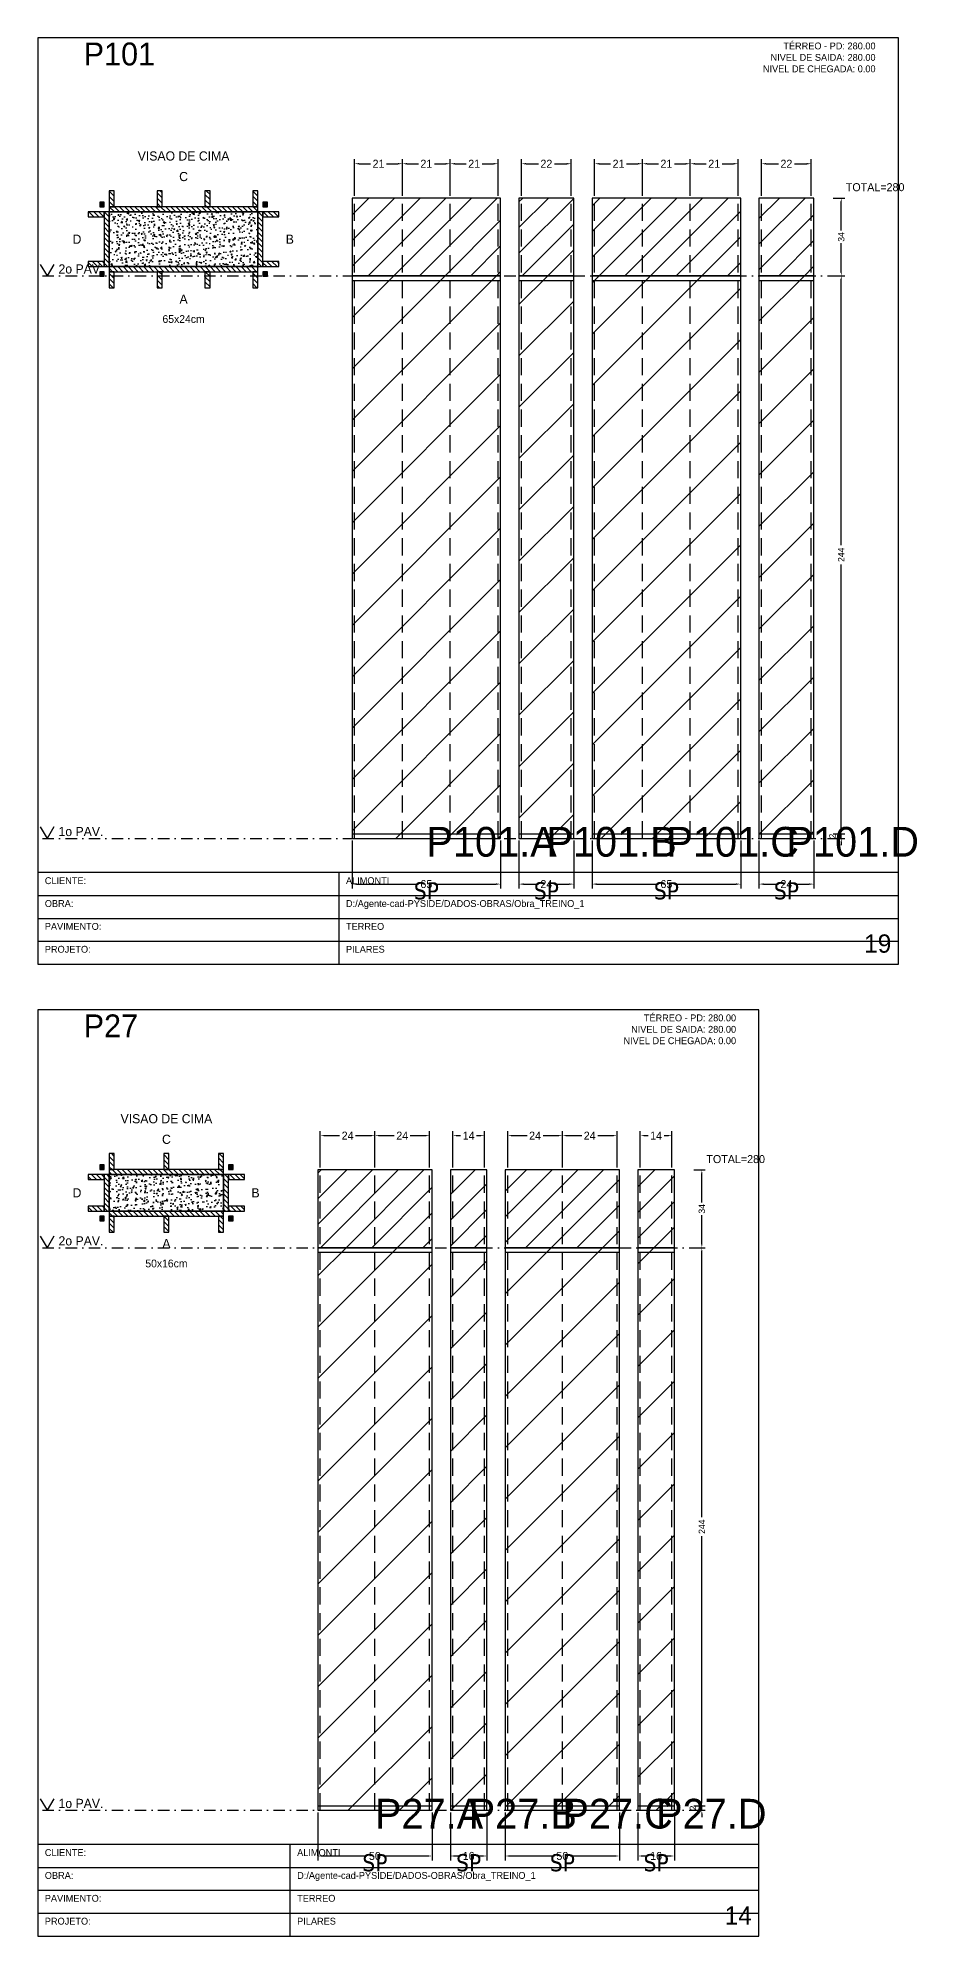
# Model space of a CAD drawing. Header units: metres. Extents: x 0 to 2095, y 0 to 2105.
# Drawn here: x 1263 to 1648, y 850 to 1680 of the extents above; entities that cross this region are included whole.
import ezdxf
from ezdxf.enums import TextEntityAlignment as Align

# ---------------------------------------------------------------- set-up
doc = ezdxf.new("R2010")
doc.units = ezdxf.units.M
doc.linetypes.add('DIVIDE2', pattern=[0.25, 0.125, -0.0625, 0, -0.0625])
doc.linetypes.add('HIDDEN', pattern=[0.375, 0.25, -0.125])
for name, color, linetype in [('BORDA_CELULA', 9, 'Continuous'), ('CARIMBO', 255, 'Continuous'), ('CHAPA', 1, 'Continuous'), ('CONCRETO', 251, 'Continuous'), ('COTA', 241, 'Continuous'), ('Hachura', 251, 'Continuous'), ('LABEL_ID', 3, 'Continuous'), ('NOMENCLATURA', 7, 'Continuous'), ('Nível', 160, 'Continuous'), ('Painéis', 200, 'Continuous'), ('SARR_2.2x7', 40, 'Continuous'), ('Texto Seção', 7, 'Continuous'), ('TEXTO_GERAL', 7, 'Continuous')]:
    doc.layers.add(name, color=color, linetype=linetype)
doc.dimstyles.new('FACE_DIM', dxfattribs={"dimtxt": 3.5, "dimasz": 2, "dimexe": 2, "dimexo": 1, "dimgap": 1, "dimtad": 1, "dimdec": 0, "dimrnd": 1, "dimcen": 2.5, "dimclrd": 4, "dimclre": 4, "dimclrt": 4, "dimazin": 3, "dimtfac": 1, "dimtmove": 0, "dimatfit": 3})

# ---------------------------------------------------------------- blocks, each defined once
blk = doc.blocks.new('_CLOSEDFILLED')
at = {"color": 0, "linetype": 'BYBLOCK'}
blk.add_solid([(-1, 0.16), (0, 0), (-1, -0.16)], dxfattribs=at)
blk = doc.blocks.new('*D180')
at = {"color": 4}
for p, q in [((1385.6, 904), (1385.6, 883)), ((1435.6, 904), (1435.6, 883)), ((1387.6, 885), (1407.1, 885)), ((1414.1, 885), (1433.6, 885))]:
    blk.add_line(p, q, dxfattribs=at)
at = {"layer": 'Defpoints'}
for p in [(1385.6, 905), (1435.6, 905), (1385.6, 885)]:
    blk.add_point(p, dxfattribs=at)
at = {"color": 4, "xscale": 2, "yscale": 2, "rotation": 180}
blk.add_blockref('_CLOSEDFILLED', (1385.6, 885), dxfattribs=at)
at = {"color": 4, "xscale": 2, "yscale": 2}
blk.add_blockref('_CLOSEDFILLED', (1435.6, 885), dxfattribs=at)
at = {"color": 4, "insert": (1410.6, 885), "char_height": 3.5, "attachment_point": 5}
blk.add_mtext('50', dxfattribs=at)
blk = doc.blocks.new('*D181')
at = {"color": 4}
for p, q in [((1386.7, 1186), (1386.7, 1202)), ((1388.7, 1200), (1395.15, 1200)), ((1402.15, 1200), (1408.6, 1200)), ((1410.6, 1186), (1410.6, 1202))]:
    blk.add_line(p, q, dxfattribs=at)
at = {"layer": 'Defpoints'}
for p in [(1386.7, 1200), (1386.7, 1185), (1410.6, 1185)]:
    blk.add_point(p, dxfattribs=at)
at = {"color": 4, "xscale": 2, "yscale": 2, "rotation": 180}
blk.add_blockref('_CLOSEDFILLED', (1386.7, 1200), dxfattribs=at)
at = {"color": 4, "xscale": 2, "yscale": 2}
blk.add_blockref('_CLOSEDFILLED', (1410.6, 1200), dxfattribs=at)
at = {"color": 4, "insert": (1398.65, 1200), "char_height": 3.5, "attachment_point": 5}
blk.add_mtext('24', dxfattribs=at)
blk = doc.blocks.new('*D182')
at = {"color": 4}
for p, q in [((1410.6, 1186), (1410.6, 1202)), ((1412.6, 1200), (1419.05, 1200)), ((1426.05, 1200), (1432.5, 1200)), ((1434.5, 1186), (1434.5, 1202))]:
    blk.add_line(p, q, dxfattribs=at)
at = {"layer": 'Defpoints'}
for p in [(1410.6, 1200), (1410.6, 1185), (1434.5, 1185)]:
    blk.add_point(p, dxfattribs=at)
at = {"color": 4, "xscale": 2, "yscale": 2, "rotation": 180}
blk.add_blockref('_CLOSEDFILLED', (1410.6, 1200), dxfattribs=at)
at = {"color": 4, "xscale": 2, "yscale": 2}
blk.add_blockref('_CLOSEDFILLED', (1434.5, 1200), dxfattribs=at)
at = {"color": 4, "insert": (1422.55, 1200), "char_height": 3.5, "attachment_point": 5}
blk.add_mtext('24', dxfattribs=at)
blk = doc.blocks.new('*D183')
at = {"color": 4}
for p, q in [((1443.6, 904), (1443.6, 883)), ((1459.6, 904), (1459.6, 883)), ((1445.6, 885), (1448.1, 885)), ((1455.1, 885), (1457.6, 885))]:
    blk.add_line(p, q, dxfattribs=at)
at = {"layer": 'Defpoints'}
for p in [(1443.6, 905), (1459.6, 905), (1443.6, 885)]:
    blk.add_point(p, dxfattribs=at)
at = {"color": 4, "xscale": 2, "yscale": 2, "rotation": 180}
blk.add_blockref('_CLOSEDFILLED', (1443.6, 885), dxfattribs=at)
at = {"color": 4, "xscale": 2, "yscale": 2}
blk.add_blockref('_CLOSEDFILLED', (1459.6, 885), dxfattribs=at)
at = {"color": 4, "insert": (1451.6, 885), "char_height": 3.5, "attachment_point": 5}
blk.add_mtext('16', dxfattribs=at)
blk = doc.blocks.new('*D184')
at = {"color": 4}
for p, q in [((1444.7, 1186), (1444.7, 1202)), ((1446.7, 1200), (1448.1, 1200)), ((1455.1, 1200), (1456.5, 1200)), ((1458.5, 1186), (1458.5, 1202))]:
    blk.add_line(p, q, dxfattribs=at)
at = {"layer": 'Defpoints'}
for p in [(1444.7, 1200), (1444.7, 1185), (1458.5, 1185)]:
    blk.add_point(p, dxfattribs=at)
at = {"color": 4, "xscale": 2, "yscale": 2, "rotation": 180}
blk.add_blockref('_CLOSEDFILLED', (1444.7, 1200), dxfattribs=at)
at = {"color": 4, "xscale": 2, "yscale": 2}
blk.add_blockref('_CLOSEDFILLED', (1458.5, 1200), dxfattribs=at)
at = {"color": 4, "insert": (1451.6, 1200), "char_height": 3.5, "attachment_point": 5}
blk.add_mtext('14', dxfattribs=at)
blk = doc.blocks.new('*D185')
at = {"color": 4}
for p, q in [((1467.6, 904), (1467.6, 883)), ((1517.6, 904), (1517.6, 883)), ((1469.6, 885), (1489.1, 885)), ((1496.1, 885), (1515.6, 885))]:
    blk.add_line(p, q, dxfattribs=at)
at = {"layer": 'Defpoints'}
for p in [(1467.6, 905), (1517.6, 905), (1467.6, 885)]:
    blk.add_point(p, dxfattribs=at)
at = {"color": 4, "xscale": 2, "yscale": 2, "rotation": 180}
blk.add_blockref('_CLOSEDFILLED', (1467.6, 885), dxfattribs=at)
at = {"color": 4, "xscale": 2, "yscale": 2}
blk.add_blockref('_CLOSEDFILLED', (1517.6, 885), dxfattribs=at)
at = {"color": 4, "insert": (1492.6, 885), "char_height": 3.5, "attachment_point": 5}
blk.add_mtext('50', dxfattribs=at)
blk = doc.blocks.new('*D186')
at = {"color": 4}
for p, q in [((1468.7, 1186), (1468.7, 1202)), ((1470.7, 1200), (1477.15, 1200)), ((1484.15, 1200), (1490.6, 1200)), ((1492.6, 1186), (1492.6, 1202))]:
    blk.add_line(p, q, dxfattribs=at)
at = {"layer": 'Defpoints'}
for p in [(1468.7, 1200), (1468.7, 1185), (1492.6, 1185)]:
    blk.add_point(p, dxfattribs=at)
at = {"color": 4, "xscale": 2, "yscale": 2, "rotation": 180}
blk.add_blockref('_CLOSEDFILLED', (1468.7, 1200), dxfattribs=at)
at = {"color": 4, "xscale": 2, "yscale": 2}
blk.add_blockref('_CLOSEDFILLED', (1492.6, 1200), dxfattribs=at)
at = {"color": 4, "insert": (1480.65, 1200), "char_height": 3.5, "attachment_point": 5}
blk.add_mtext('24', dxfattribs=at)
blk = doc.blocks.new('*D187')
at = {"color": 4}
for p, q in [((1492.6, 1186), (1492.6, 1202)), ((1494.6, 1200), (1501.05, 1200)), ((1508.05, 1200), (1514.5, 1200)), ((1516.5, 1186), (1516.5, 1202))]:
    blk.add_line(p, q, dxfattribs=at)
at = {"layer": 'Defpoints'}
for p in [(1492.6, 1200), (1492.6, 1185), (1516.5, 1185)]:
    blk.add_point(p, dxfattribs=at)
at = {"color": 4, "xscale": 2, "yscale": 2, "rotation": 180}
blk.add_blockref('_CLOSEDFILLED', (1492.6, 1200), dxfattribs=at)
at = {"color": 4, "xscale": 2, "yscale": 2}
blk.add_blockref('_CLOSEDFILLED', (1516.5, 1200), dxfattribs=at)
at = {"color": 4, "insert": (1504.55, 1200), "char_height": 3.5, "attachment_point": 5}
blk.add_mtext('24', dxfattribs=at)
blk = doc.blocks.new('*D188')
at = {"color": 4}
for p, q in [((1525.6, 904), (1525.6, 883)), ((1541.6, 904), (1541.6, 883)), ((1527.6, 885), (1530.1, 885)), ((1537.1, 885), (1539.6, 885))]:
    blk.add_line(p, q, dxfattribs=at)
at = {"layer": 'Defpoints'}
for p in [(1525.6, 905), (1541.6, 905), (1525.6, 885)]:
    blk.add_point(p, dxfattribs=at)
at = {"color": 4, "xscale": 2, "yscale": 2, "rotation": 180}
blk.add_blockref('_CLOSEDFILLED', (1525.6, 885), dxfattribs=at)
at = {"color": 4, "xscale": 2, "yscale": 2}
blk.add_blockref('_CLOSEDFILLED', (1541.6, 885), dxfattribs=at)
at = {"color": 4, "insert": (1533.6, 885), "char_height": 3.5, "attachment_point": 5}
blk.add_mtext('16', dxfattribs=at)
blk = doc.blocks.new('*D189')
at = {"color": 4}
for p, q in [((1526.7, 1186), (1526.7, 1202)), ((1528.7, 1200), (1530.1, 1200)), ((1537.1, 1200), (1538.5, 1200)), ((1540.5, 1186), (1540.5, 1202))]:
    blk.add_line(p, q, dxfattribs=at)
at = {"layer": 'Defpoints'}
for p in [(1526.7, 1200), (1526.7, 1185), (1540.5, 1185)]:
    blk.add_point(p, dxfattribs=at)
at = {"color": 4, "xscale": 2, "yscale": 2, "rotation": 180}
blk.add_blockref('_CLOSEDFILLED', (1526.7, 1200), dxfattribs=at)
at = {"color": 4, "xscale": 2, "yscale": 2}
blk.add_blockref('_CLOSEDFILLED', (1540.5, 1200), dxfattribs=at)
at = {"color": 4, "insert": (1533.6, 1200), "char_height": 3.5, "attachment_point": 5}
blk.add_mtext('14', dxfattribs=at)
blk = doc.blocks.new('*D191')
at = {"color": 4}
for p, q in [((1550.1, 1151), (1555.1, 1151)), ((1553.6, 1033.2), (1553.6, 1149.5)), ((1553.6, 908.5), (1553.6, 1024.8)), ((1550.1, 907), (1555.1, 907))]:
    blk.add_line(p, q, dxfattribs=at)
at = {"layer": 'Defpoints'}
for p in [(1549.6, 1151), (1549.6, 907), (1553.6, 907)]:
    blk.add_point(p, dxfattribs=at)
at = {"color": 4, "xscale": 1.5, "yscale": 1.5}
for p, rotation in [((1553.6, 1151), 90), ((1553.6, 907), 270)]:
    blk.add_blockref('_CLOSEDFILLED', p, dxfattribs=dict(at, rotation=rotation))
at = {"color": 4, "insert": (1553.6, 1029), "char_height": 2.8, "attachment_point": 5, "rotation": 90}
blk.add_mtext('244', dxfattribs=at)
blk = doc.blocks.new('*D192')
at = {"color": 4}
for p, q in [((1550.1, 1185), (1555.1, 1185)), ((1553.6, 1170.8), (1553.6, 1183.5)), ((1553.6, 1152.5), (1553.6, 1165.2)), ((1550.1, 1151), (1555.1, 1151))]:
    blk.add_line(p, q, dxfattribs=at)
at = {"layer": 'Defpoints'}
for p in [(1549.6, 1185), (1549.6, 1151), (1553.6, 1151)]:
    blk.add_point(p, dxfattribs=at)
at = {"color": 4, "xscale": 1.5, "yscale": 1.5}
for p, rotation in [((1553.6, 1185), 90), ((1553.6, 1151), 270)]:
    blk.add_blockref('_CLOSEDFILLED', p, dxfattribs=dict(at, rotation=rotation))
at = {"color": 4, "insert": (1553.6, 1168), "char_height": 2.8, "attachment_point": 5, "rotation": 90}
blk.add_mtext('34', dxfattribs=at)
blk = doc.blocks.new('*D257')
at = {"color": 4}
for p, q in [((1400.6, 1329), (1400.6, 1308)), ((1465.6, 1329), (1465.6, 1308)), ((1402.6, 1310), (1429.6, 1310)), ((1436.6, 1310), (1463.6, 1310))]:
    blk.add_line(p, q, dxfattribs=at)
at = {"layer": 'Defpoints'}
for p in [(1400.6, 1330), (1465.6, 1330), (1400.6, 1310)]:
    blk.add_point(p, dxfattribs=at)
at = {"color": 4, "xscale": 2, "yscale": 2, "rotation": 180}
blk.add_blockref('_CLOSEDFILLED', (1400.6, 1310), dxfattribs=at)
at = {"color": 4, "xscale": 2, "yscale": 2}
blk.add_blockref('_CLOSEDFILLED', (1465.6, 1310), dxfattribs=at)
at = {"color": 4, "insert": (1433.1, 1310), "char_height": 3.5, "attachment_point": 5}
blk.add_mtext('65', dxfattribs=at)
blk = doc.blocks.new('*D258')
at = {"color": 4}
for p, q in [((1401.7, 1611), (1401.7, 1627)), ((1422.63, 1611), (1422.63, 1627)), ((1403.7, 1625), (1408.67, 1625)), ((1415.67, 1625), (1420.63, 1625))]:
    blk.add_line(p, q, dxfattribs=at)
at = {"layer": 'Defpoints'}
for p in [(1401.7, 1625), (1401.7, 1610), (1422.63, 1610)]:
    blk.add_point(p, dxfattribs=at)
at = {"color": 4, "xscale": 2, "yscale": 2, "rotation": 180}
blk.add_blockref('_CLOSEDFILLED', (1401.7, 1625), dxfattribs=at)
at = {"color": 4, "xscale": 2, "yscale": 2}
blk.add_blockref('_CLOSEDFILLED', (1422.63, 1625), dxfattribs=at)
at = {"color": 4, "insert": (1412.17, 1625), "char_height": 3.5, "attachment_point": 5}
blk.add_mtext('21', dxfattribs=at)
blk = doc.blocks.new('*D259')
at = {"color": 4}
for p, q in [((1422.63, 1611), (1422.63, 1627)), ((1443.57, 1611), (1443.57, 1627)), ((1424.63, 1625), (1429.6, 1625)), ((1436.6, 1625), (1441.57, 1625))]:
    blk.add_line(p, q, dxfattribs=at)
at = {"layer": 'Defpoints'}
for p in [(1422.63, 1625), (1422.63, 1610), (1443.57, 1610)]:
    blk.add_point(p, dxfattribs=at)
at = {"color": 4, "xscale": 2, "yscale": 2, "rotation": 180}
blk.add_blockref('_CLOSEDFILLED', (1422.63, 1625), dxfattribs=at)
at = {"color": 4, "xscale": 2, "yscale": 2}
blk.add_blockref('_CLOSEDFILLED', (1443.57, 1625), dxfattribs=at)
at = {"color": 4, "insert": (1433.1, 1625), "char_height": 3.5, "attachment_point": 5}
blk.add_mtext('21', dxfattribs=at)
blk = doc.blocks.new('*D260')
at = {"color": 4}
for p, q in [((1443.57, 1611), (1443.57, 1627)), ((1464.5, 1611), (1464.5, 1627)), ((1445.57, 1625), (1450.53, 1625)), ((1457.53, 1625), (1462.5, 1625))]:
    blk.add_line(p, q, dxfattribs=at)
at = {"layer": 'Defpoints'}
for p in [(1443.57, 1625), (1443.57, 1610), (1464.5, 1610)]:
    blk.add_point(p, dxfattribs=at)
at = {"color": 4, "xscale": 2, "yscale": 2, "rotation": 180}
blk.add_blockref('_CLOSEDFILLED', (1443.57, 1625), dxfattribs=at)
at = {"color": 4, "xscale": 2, "yscale": 2}
blk.add_blockref('_CLOSEDFILLED', (1464.5, 1625), dxfattribs=at)
at = {"color": 4, "insert": (1454.03, 1625), "char_height": 3.5, "attachment_point": 5}
blk.add_mtext('21', dxfattribs=at)
blk = doc.blocks.new('*D261')
at = {"color": 4}
for p, q in [((1473.6, 1329), (1473.6, 1308)), ((1497.6, 1329), (1497.6, 1308)), ((1475.6, 1310), (1482.1, 1310)), ((1489.1, 1310), (1495.6, 1310))]:
    blk.add_line(p, q, dxfattribs=at)
at = {"layer": 'Defpoints'}
for p in [(1473.6, 1330), (1497.6, 1330), (1473.6, 1310)]:
    blk.add_point(p, dxfattribs=at)
at = {"color": 4, "xscale": 2, "yscale": 2, "rotation": 180}
blk.add_blockref('_CLOSEDFILLED', (1473.6, 1310), dxfattribs=at)
at = {"color": 4, "xscale": 2, "yscale": 2}
blk.add_blockref('_CLOSEDFILLED', (1497.6, 1310), dxfattribs=at)
at = {"color": 4, "insert": (1485.6, 1310), "char_height": 3.5, "attachment_point": 5}
blk.add_mtext('24', dxfattribs=at)
blk = doc.blocks.new('*D262')
at = {"color": 4}
for p, q in [((1474.7, 1611), (1474.7, 1627)), ((1496.5, 1611), (1496.5, 1627)), ((1476.7, 1625), (1482.1, 1625)), ((1489.1, 1625), (1494.5, 1625))]:
    blk.add_line(p, q, dxfattribs=at)
at = {"layer": 'Defpoints'}
for p in [(1474.7, 1625), (1474.7, 1610), (1496.5, 1610)]:
    blk.add_point(p, dxfattribs=at)
at = {"color": 4, "xscale": 2, "yscale": 2, "rotation": 180}
blk.add_blockref('_CLOSEDFILLED', (1474.7, 1625), dxfattribs=at)
at = {"color": 4, "xscale": 2, "yscale": 2}
blk.add_blockref('_CLOSEDFILLED', (1496.5, 1625), dxfattribs=at)
at = {"color": 4, "insert": (1485.6, 1625), "char_height": 3.5, "attachment_point": 5}
blk.add_mtext('22', dxfattribs=at)
blk = doc.blocks.new('*D263')
at = {"color": 4}
for p, q in [((1505.6, 1329), (1505.6, 1308)), ((1570.6, 1329), (1570.6, 1308)), ((1507.6, 1310), (1534.6, 1310)), ((1541.6, 1310), (1568.6, 1310))]:
    blk.add_line(p, q, dxfattribs=at)
at = {"layer": 'Defpoints'}
for p in [(1505.6, 1330), (1570.6, 1330), (1505.6, 1310)]:
    blk.add_point(p, dxfattribs=at)
at = {"color": 4, "xscale": 2, "yscale": 2, "rotation": 180}
blk.add_blockref('_CLOSEDFILLED', (1505.6, 1310), dxfattribs=at)
at = {"color": 4, "xscale": 2, "yscale": 2}
blk.add_blockref('_CLOSEDFILLED', (1570.6, 1310), dxfattribs=at)
at = {"color": 4, "insert": (1538.1, 1310), "char_height": 3.5, "attachment_point": 5}
blk.add_mtext('65', dxfattribs=at)
blk = doc.blocks.new('*D264')
at = {"color": 4}
for p, q in [((1506.7, 1611), (1506.7, 1627)), ((1527.63, 1611), (1527.63, 1627)), ((1508.7, 1625), (1513.67, 1625)), ((1520.67, 1625), (1525.63, 1625))]:
    blk.add_line(p, q, dxfattribs=at)
at = {"layer": 'Defpoints'}
for p in [(1506.7, 1625), (1506.7, 1610), (1527.63, 1610)]:
    blk.add_point(p, dxfattribs=at)
at = {"color": 4, "xscale": 2, "yscale": 2, "rotation": 180}
blk.add_blockref('_CLOSEDFILLED', (1506.7, 1625), dxfattribs=at)
at = {"color": 4, "xscale": 2, "yscale": 2}
blk.add_blockref('_CLOSEDFILLED', (1527.63, 1625), dxfattribs=at)
at = {"color": 4, "insert": (1517.17, 1625), "char_height": 3.5, "attachment_point": 5}
blk.add_mtext('21', dxfattribs=at)
blk = doc.blocks.new('*D265')
at = {"color": 4}
for p, q in [((1527.63, 1611), (1527.63, 1627)), ((1548.57, 1611), (1548.57, 1627)), ((1529.63, 1625), (1534.6, 1625)), ((1541.6, 1625), (1546.57, 1625))]:
    blk.add_line(p, q, dxfattribs=at)
at = {"layer": 'Defpoints'}
for p in [(1527.63, 1625), (1527.63, 1610), (1548.57, 1610)]:
    blk.add_point(p, dxfattribs=at)
at = {"color": 4, "xscale": 2, "yscale": 2, "rotation": 180}
blk.add_blockref('_CLOSEDFILLED', (1527.63, 1625), dxfattribs=at)
at = {"color": 4, "xscale": 2, "yscale": 2}
blk.add_blockref('_CLOSEDFILLED', (1548.57, 1625), dxfattribs=at)
at = {"color": 4, "insert": (1538.1, 1625), "char_height": 3.5, "attachment_point": 5}
blk.add_mtext('21', dxfattribs=at)
blk = doc.blocks.new('*D266')
at = {"color": 4}
for p, q in [((1548.57, 1611), (1548.57, 1627)), ((1569.5, 1611), (1569.5, 1627)), ((1550.57, 1625), (1555.53, 1625)), ((1562.53, 1625), (1567.5, 1625))]:
    blk.add_line(p, q, dxfattribs=at)
at = {"layer": 'Defpoints'}
for p in [(1548.57, 1625), (1548.57, 1610), (1569.5, 1610)]:
    blk.add_point(p, dxfattribs=at)
at = {"color": 4, "xscale": 2, "yscale": 2, "rotation": 180}
blk.add_blockref('_CLOSEDFILLED', (1548.57, 1625), dxfattribs=at)
at = {"color": 4, "xscale": 2, "yscale": 2}
blk.add_blockref('_CLOSEDFILLED', (1569.5, 1625), dxfattribs=at)
at = {"color": 4, "insert": (1559.03, 1625), "char_height": 3.5, "attachment_point": 5}
blk.add_mtext('21', dxfattribs=at)
blk = doc.blocks.new('*D267')
at = {"color": 4}
for p, q in [((1578.6, 1329), (1578.6, 1308)), ((1602.6, 1329), (1602.6, 1308)), ((1580.6, 1310), (1587.1, 1310)), ((1594.1, 1310), (1600.6, 1310))]:
    blk.add_line(p, q, dxfattribs=at)
at = {"layer": 'Defpoints'}
for p in [(1578.6, 1330), (1602.6, 1330), (1578.6, 1310)]:
    blk.add_point(p, dxfattribs=at)
at = {"color": 4, "xscale": 2, "yscale": 2, "rotation": 180}
blk.add_blockref('_CLOSEDFILLED', (1578.6, 1310), dxfattribs=at)
at = {"color": 4, "xscale": 2, "yscale": 2}
blk.add_blockref('_CLOSEDFILLED', (1602.6, 1310), dxfattribs=at)
at = {"color": 4, "insert": (1590.6, 1310), "char_height": 3.5, "attachment_point": 5}
blk.add_mtext('24', dxfattribs=at)
blk = doc.blocks.new('*D268')
at = {"color": 4}
for p, q in [((1579.7, 1611), (1579.7, 1627)), ((1601.5, 1611), (1601.5, 1627)), ((1581.7, 1625), (1587.1, 1625)), ((1594.1, 1625), (1599.5, 1625))]:
    blk.add_line(p, q, dxfattribs=at)
at = {"layer": 'Defpoints'}
for p in [(1579.7, 1625), (1579.7, 1610), (1601.5, 1610)]:
    blk.add_point(p, dxfattribs=at)
at = {"color": 4, "xscale": 2, "yscale": 2, "rotation": 180}
blk.add_blockref('_CLOSEDFILLED', (1579.7, 1625), dxfattribs=at)
at = {"color": 4, "xscale": 2, "yscale": 2}
blk.add_blockref('_CLOSEDFILLED', (1601.5, 1625), dxfattribs=at)
at = {"color": 4, "insert": (1590.6, 1625), "char_height": 3.5, "attachment_point": 5}
blk.add_mtext('22', dxfattribs=at)
blk = doc.blocks.new('*D270')
at = {"color": 4}
for p, q in [((1611.1, 1576), (1616.1, 1576)), ((1614.6, 1458.2), (1614.6, 1574.5)), ((1614.6, 1333.5), (1614.6, 1449.8)), ((1611.1, 1332), (1616.1, 1332))]:
    blk.add_line(p, q, dxfattribs=at)
at = {"layer": 'Defpoints'}
for p in [(1610.6, 1576), (1610.6, 1332), (1614.6, 1332)]:
    blk.add_point(p, dxfattribs=at)
at = {"color": 4, "xscale": 1.5, "yscale": 1.5}
for p, rotation in [((1614.6, 1576), 90), ((1614.6, 1332), 270)]:
    blk.add_blockref('_CLOSEDFILLED', p, dxfattribs=dict(at, rotation=rotation))
at = {"color": 4, "insert": (1614.6, 1454), "char_height": 2.8, "attachment_point": 5, "rotation": 90}
blk.add_mtext('244', dxfattribs=at)
blk = doc.blocks.new('*D271')
at = {"color": 4}
for p, q in [((1611.1, 1610), (1616.1, 1610)), ((1614.6, 1595.8), (1614.6, 1608.5)), ((1614.6, 1577.5), (1614.6, 1590.2)), ((1611.1, 1576), (1616.1, 1576))]:
    blk.add_line(p, q, dxfattribs=at)
at = {"layer": 'Defpoints'}
for p in [(1610.6, 1610), (1610.6, 1576), (1614.6, 1576)]:
    blk.add_point(p, dxfattribs=at)
at = {"color": 4, "xscale": 1.5, "yscale": 1.5}
for p, rotation in [((1614.6, 1610), 90), ((1614.6, 1576), 270)]:
    blk.add_blockref('_CLOSEDFILLED', p, dxfattribs=dict(at, rotation=rotation))
at = {"color": 4, "insert": (1614.6, 1593), "char_height": 2.8, "attachment_point": 5, "rotation": 90}
blk.add_mtext('34', dxfattribs=at)

msp = doc.modelspace()

# ---------------------------------------------------------------- hatches: boundary and pattern name
at = {"layer": 'CHAPA'}
for points in [[(1290.2, 1606.2), (1292.2, 1606.2), (1292.2, 1608.2), (1290.2, 1608.2)], [(1361.6, 1606.2), (1363.6, 1606.2), (1363.6, 1608.2), (1361.6, 1608.2)], [(1290.2, 1575.8), (1292.2, 1575.8), (1292.2, 1577.8), (1290.2, 1577.8)], [(1361.6, 1575.8), (1363.6, 1575.8), (1363.6, 1577.8), (1361.6, 1577.8)], [(1290.2, 1185.2), (1292.2, 1185.2), (1292.2, 1187.2), (1290.2, 1187.2)], [(1346.6, 1185.2), (1348.6, 1185.2), (1348.6, 1187.2), (1346.6, 1187.2)], [(1290.2, 1162.8), (1292.2, 1162.8), (1292.2, 1164.8), (1290.2, 1164.8)], [(1346.6, 1162.8), (1348.6, 1162.8), (1348.6, 1164.8), (1346.6, 1164.8)]]:
    msp.add_hatch(color=1, dxfattribs=at).paths.add_polyline_path(points)
at = {"layer": 'COTA'}
h = msp.add_hatch(dxfattribs=at)
h.set_pattern_fill('AR-CONC', color=256, scale=0.03)
h.paths.add_polyline_path([(1294.4, 1580), (1359.4, 1580), (1359.4, 1604), (1294.4, 1604)])
h = msp.add_hatch(dxfattribs=at)
h.set_pattern_fill('AR-CONC', color=256, scale=0.03)
h.paths.add_polyline_path([(1294.4, 1167), (1344.4, 1167), (1344.4, 1183), (1294.4, 1183)])
at = {"layer": 'Hachura'}
h = msp.add_hatch(dxfattribs=at)
h.set_pattern_fill('ANSI31', color=256, scale=0.5, angle=270)
h.paths.add_polyline_path([(1292.2, 1580), (1294.4, 1580), (1294.4, 1604), (1292.2, 1604)])
h = msp.add_hatch(dxfattribs=at)
h.set_pattern_fill('ANSI31', color=256, scale=0.5, angle=270)
h.paths.add_polyline_path([(1294.4, 1604), (1359.4, 1604), (1359.4, 1606.2), (1294.4, 1606.2)])
h = msp.add_hatch(dxfattribs=at)
h.set_pattern_fill('ANSI31', color=256, scale=0.5, angle=270)
h.paths.add_polyline_path([(1359.4, 1580), (1361.6, 1580), (1361.6, 1604), (1359.4, 1604)])
h = msp.add_hatch(dxfattribs=at)
h.set_pattern_fill('ANSI31', color=256, scale=2.5)
h.paths.add_polyline_path([(1400.6, 1576), (1465.6, 1576), (1465.6, 1610), (1400.6, 1610)])
h = msp.add_hatch(dxfattribs=at)
h.set_pattern_fill('ANSI31', color=256, scale=2.5)
h.paths.add_polyline_path([(1473.6, 1576), (1497.6, 1576), (1497.6, 1610), (1473.6, 1610)])
h = msp.add_hatch(dxfattribs=at)
h.set_pattern_fill('ANSI31', color=256, scale=2.5)
h.paths.add_polyline_path([(1505.6, 1576), (1570.6, 1576), (1570.6, 1610), (1505.6, 1610)])
h = msp.add_hatch(dxfattribs=at)
h.set_pattern_fill('ANSI31', color=256, scale=2.5)
h.paths.add_polyline_path([(1578.6, 1576), (1602.6, 1576), (1602.6, 1610), (1578.6, 1610)])
h = msp.add_hatch(dxfattribs=at)
h.set_pattern_fill('ANSI31', color=256, scale=0.5, angle=270)
h.paths.add_polyline_path([(1294.4, 1577.8), (1359.4, 1577.8), (1359.4, 1580), (1294.4, 1580)])
h = msp.add_hatch(dxfattribs=at)
h.set_pattern_fill('ANSI31', color=256, scale=5)
h.paths.add_polyline_path([(1400.6, 1330), (1465.6, 1330), (1465.6, 1576), (1400.6, 1576)])
h = msp.add_hatch(dxfattribs=at)
h.set_pattern_fill('ANSI31', color=256, scale=5)
h.paths.add_polyline_path([(1473.6, 1330), (1497.6, 1330), (1497.6, 1576), (1473.6, 1576)])
h = msp.add_hatch(dxfattribs=at)
h.set_pattern_fill('ANSI31', color=256, scale=5)
h.paths.add_polyline_path([(1505.6, 1330), (1570.6, 1330), (1570.6, 1576), (1505.6, 1576)])
h = msp.add_hatch(dxfattribs=at)
h.set_pattern_fill('ANSI31', color=256, scale=5)
h.paths.add_polyline_path([(1578.6, 1330), (1602.6, 1330), (1602.6, 1576), (1578.6, 1576)])
h = msp.add_hatch(dxfattribs=at)
h.set_pattern_fill('ANSI31', color=256, scale=0.5, angle=270)
h.paths.add_polyline_path([(1292.2, 1167), (1294.4, 1167), (1294.4, 1183), (1292.2, 1183)])
h = msp.add_hatch(dxfattribs=at)
h.set_pattern_fill('ANSI31', color=256, scale=0.5, angle=270)
h.paths.add_polyline_path([(1294.4, 1183), (1344.4, 1183), (1344.4, 1185.2), (1294.4, 1185.2)])
h = msp.add_hatch(dxfattribs=at)
h.set_pattern_fill('ANSI31', color=256, scale=0.5, angle=270)
h.paths.add_polyline_path([(1344.4, 1167), (1346.6, 1167), (1346.6, 1183), (1344.4, 1183)])
h = msp.add_hatch(dxfattribs=at)
h.set_pattern_fill('ANSI31', color=256, scale=2.5)
h.paths.add_polyline_path([(1385.6, 1151), (1435.6, 1151), (1435.6, 1185), (1385.6, 1185)])
h = msp.add_hatch(dxfattribs=at)
h.set_pattern_fill('ANSI31', color=256, scale=2.5)
h.paths.add_polyline_path([(1443.6, 1151), (1459.6, 1151), (1459.6, 1185), (1443.6, 1185)])
h = msp.add_hatch(dxfattribs=at)
h.set_pattern_fill('ANSI31', color=256, scale=2.5)
h.paths.add_polyline_path([(1467.6, 1151), (1517.6, 1151), (1517.6, 1185), (1467.6, 1185)])
h = msp.add_hatch(dxfattribs=at)
h.set_pattern_fill('ANSI31', color=256, scale=2.5)
h.paths.add_polyline_path([(1525.6, 1151), (1541.6, 1151), (1541.6, 1185), (1525.6, 1185)])
h = msp.add_hatch(dxfattribs=at)
h.set_pattern_fill('ANSI31', color=256, scale=0.5, angle=270)
h.paths.add_polyline_path([(1294.4, 1164.8), (1344.4, 1164.8), (1344.4, 1167), (1294.4, 1167)])
h = msp.add_hatch(dxfattribs=at)
h.set_pattern_fill('ANSI31', color=256, scale=5)
h.paths.add_polyline_path([(1385.6, 905), (1435.6, 905), (1435.6, 1151), (1385.6, 1151)])
h = msp.add_hatch(dxfattribs=at)
h.set_pattern_fill('ANSI31', color=256, scale=5)
h.paths.add_polyline_path([(1443.6, 905), (1459.6, 905), (1459.6, 1151), (1443.6, 1151)])
h = msp.add_hatch(dxfattribs=at)
h.set_pattern_fill('ANSI31', color=256, scale=5)
h.paths.add_polyline_path([(1467.6, 905), (1517.6, 905), (1517.6, 1151), (1467.6, 1151)])
h = msp.add_hatch(dxfattribs=at)
h.set_pattern_fill('ANSI31', color=256, scale=5)
h.paths.add_polyline_path([(1525.6, 905), (1541.6, 905), (1541.6, 1151), (1525.6, 1151)])
at = {"layer": 'SARR_2.2x7'}
h = msp.add_hatch(dxfattribs=at)
h.set_pattern_fill('ANSI31', color=256, scale=0.5, angle=270)
h.paths.add_polyline_path([(1294.4, 1606.2), (1296.6, 1606.2), (1296.6, 1613.2), (1294.4, 1613.2)])
h = msp.add_hatch(dxfattribs=at)
h.set_pattern_fill('ANSI31', color=256, scale=0.5, angle=270)
h.paths.add_polyline_path([(1315.33, 1606.2), (1317.53, 1606.2), (1317.53, 1613.2), (1315.33, 1613.2)])
h = msp.add_hatch(dxfattribs=at)
h.set_pattern_fill('ANSI31', color=256, scale=0.5, angle=270)
h.paths.add_polyline_path([(1336.27, 1606.2), (1338.47, 1606.2), (1338.47, 1613.2), (1336.27, 1613.2)])
h = msp.add_hatch(dxfattribs=at)
h.set_pattern_fill('ANSI31', color=256, scale=0.5, angle=270)
h.paths.add_polyline_path([(1357.2, 1606.2), (1359.4, 1606.2), (1359.4, 1613.2), (1357.2, 1613.2)])
h = msp.add_hatch(dxfattribs=at)
h.set_pattern_fill('ANSI31', color=256, scale=0.5, angle=270)
h.paths.add_polyline_path([(1285.2, 1601.8), (1292.2, 1601.8), (1292.2, 1604), (1285.2, 1604)])
h = msp.add_hatch(dxfattribs=at)
h.set_pattern_fill('ANSI31', color=256, scale=0.5, angle=270)
h.paths.add_polyline_path([(1361.6, 1601.8), (1368.6, 1601.8), (1368.6, 1604), (1361.6, 1604)])
h = msp.add_hatch(dxfattribs=at)
h.set_pattern_fill('ANSI31', color=256, scale=0.5, angle=270)
h.paths.add_polyline_path([(1285.2, 1580), (1292.2, 1580), (1292.2, 1582.2), (1285.2, 1582.2)])
h = msp.add_hatch(dxfattribs=at)
h.set_pattern_fill('ANSI31', color=256, scale=0.5, angle=270)
h.paths.add_polyline_path([(1294.4, 1570.8), (1296.6, 1570.8), (1296.6, 1577.8), (1294.4, 1577.8)])
h = msp.add_hatch(dxfattribs=at)
h.set_pattern_fill('ANSI31', color=256, scale=0.5, angle=270)
h.paths.add_polyline_path([(1315.33, 1570.8), (1317.53, 1570.8), (1317.53, 1577.8), (1315.33, 1577.8)])
h = msp.add_hatch(dxfattribs=at)
h.set_pattern_fill('ANSI31', color=256, scale=0.5, angle=270)
h.paths.add_polyline_path([(1336.27, 1570.8), (1338.47, 1570.8), (1338.47, 1577.8), (1336.27, 1577.8)])
h = msp.add_hatch(dxfattribs=at)
h.set_pattern_fill('ANSI31', color=256, scale=0.5, angle=270)
h.paths.add_polyline_path([(1357.2, 1570.8), (1359.4, 1570.8), (1359.4, 1577.8), (1357.2, 1577.8)])
h = msp.add_hatch(dxfattribs=at)
h.set_pattern_fill('ANSI31', color=256, scale=0.5, angle=270)
h.paths.add_polyline_path([(1361.6, 1580), (1368.6, 1580), (1368.6, 1582.2), (1361.6, 1582.2)])
h = msp.add_hatch(dxfattribs=at)
h.set_pattern_fill('ANSI31', color=256, scale=0.5, angle=270)
h.paths.add_polyline_path([(1294.4, 1185.2), (1296.6, 1185.2), (1296.6, 1192.2), (1294.4, 1192.2)])
h = msp.add_hatch(dxfattribs=at)
h.set_pattern_fill('ANSI31', color=256, scale=0.5, angle=270)
h.paths.add_polyline_path([(1318.3, 1185.2), (1320.5, 1185.2), (1320.5, 1192.2), (1318.3, 1192.2)])
h = msp.add_hatch(dxfattribs=at)
h.set_pattern_fill('ANSI31', color=256, scale=0.5, angle=270)
h.paths.add_polyline_path([(1342.2, 1185.2), (1344.4, 1185.2), (1344.4, 1192.2), (1342.2, 1192.2)])
h = msp.add_hatch(dxfattribs=at)
h.set_pattern_fill('ANSI31', color=256, scale=0.5, angle=270)
h.paths.add_polyline_path([(1285.2, 1180.8), (1292.2, 1180.8), (1292.2, 1183), (1285.2, 1183)])
h = msp.add_hatch(dxfattribs=at)
h.set_pattern_fill('ANSI31', color=256, scale=0.5, angle=270)
h.paths.add_polyline_path([(1346.6, 1180.8), (1353.6, 1180.8), (1353.6, 1183), (1346.6, 1183)])
h = msp.add_hatch(dxfattribs=at)
h.set_pattern_fill('ANSI31', color=256, scale=0.5, angle=270)
h.paths.add_polyline_path([(1285.2, 1167), (1292.2, 1167), (1292.2, 1169.2), (1285.2, 1169.2)])
h = msp.add_hatch(dxfattribs=at)
h.set_pattern_fill('ANSI31', color=256, scale=0.5, angle=270)
h.paths.add_polyline_path([(1294.4, 1157.8), (1296.6, 1157.8), (1296.6, 1164.8), (1294.4, 1164.8)])
h = msp.add_hatch(dxfattribs=at)
h.set_pattern_fill('ANSI31', color=256, scale=0.5, angle=270)
h.paths.add_polyline_path([(1318.3, 1157.8), (1320.5, 1157.8), (1320.5, 1164.8), (1318.3, 1164.8)])
h = msp.add_hatch(dxfattribs=at)
h.set_pattern_fill('ANSI31', color=256, scale=0.5, angle=270)
h.paths.add_polyline_path([(1342.2, 1157.8), (1344.4, 1157.8), (1344.4, 1164.8), (1342.2, 1164.8)])
h = msp.add_hatch(dxfattribs=at)
h.set_pattern_fill('ANSI31', color=256, scale=0.5, angle=270)
h.paths.add_polyline_path([(1346.6, 1167), (1353.6, 1167), (1353.6, 1169.2), (1346.6, 1169.2)])

# ---------------------------------------------------------------- linework, layer by layer
at = {"layer": 'BORDA_CELULA', "color": 9}
for points in [[(1263.2, 1275), (1639.6, 1275), (1639.6, 1680), (1263.2, 1680)], [(1263.2, 850), (1578.6, 850), (1578.6, 1255), (1263.2, 1255)]]:
    msp.add_lwpolyline(points, close=True, dxfattribs=at)
at = {"layer": 'CARIMBO', "color": 40}
for p, q in [((1394.94, 1275), (1394.94, 1315)), ((1263.2, 1305), (1639.6, 1305)), ((1263.2, 1295), (1639.6, 1295)), ((1263.2, 1285), (1639.6, 1285)), ((1373.59, 850), (1373.59, 890)), ((1263.2, 880), (1578.6, 880)), ((1263.2, 870), (1578.6, 870)), ((1263.2, 860), (1578.6, 860))]:
    msp.add_line(p, q, dxfattribs=at)
for points in [[(1263.2, 1275), (1639.6, 1275), (1639.6, 1315), (1263.2, 1315)], [(1263.2, 850), (1578.6, 850), (1578.6, 890), (1263.2, 890)]]:
    msp.add_lwpolyline(points, close=True, dxfattribs=at)
at = {"layer": 'CHAPA', "color": 1}
for points in [[(1290.2, 1606.2), (1292.2, 1606.2), (1292.2, 1608.2), (1290.2, 1608.2)], [(1361.6, 1606.2), (1363.6, 1606.2), (1363.6, 1608.2), (1361.6, 1608.2)], [(1290.2, 1575.8), (1292.2, 1575.8), (1292.2, 1577.8), (1290.2, 1577.8)], [(1361.6, 1575.8), (1363.6, 1575.8), (1363.6, 1577.8), (1361.6, 1577.8)], [(1290.2, 1185.2), (1292.2, 1185.2), (1292.2, 1187.2), (1290.2, 1187.2)], [(1346.6, 1185.2), (1348.6, 1185.2), (1348.6, 1187.2), (1346.6, 1187.2)], [(1290.2, 1162.8), (1292.2, 1162.8), (1292.2, 1164.8), (1290.2, 1164.8)], [(1346.6, 1162.8), (1348.6, 1162.8), (1348.6, 1164.8), (1346.6, 1164.8)]]:
    msp.add_lwpolyline(points, close=True, dxfattribs=at)
at = {"layer": 'CONCRETO', "color": 2}
for points in [[(1294.4, 1580), (1359.4, 1580), (1359.4, 1604), (1294.4, 1604)], [(1294.4, 1167), (1344.4, 1167), (1344.4, 1183), (1294.4, 1183)]]:
    msp.add_lwpolyline(points, close=True, dxfattribs=at)
at = {"layer": 'Nível'}
for p, q in [((1264.2, 1581), (1267.2, 1576)), ((1270.2, 1581), (1267.2, 1576)), ((1264.2, 1335), (1267.2, 1330)), ((1270.2, 1335), (1267.2, 1330)), ((1264.2, 1156), (1267.2, 1151)), ((1270.2, 1156), (1267.2, 1151)), ((1264.2, 910), (1267.2, 905)), ((1270.2, 910), (1267.2, 905))]:
    msp.add_line(p, q, dxfattribs=at)
at = {"layer": 'Nível', "linetype": 'DIVIDE2', "ltscale": 40}
for p, q in [((1265.2, 1576), (1615.6, 1576)), ((1265.2, 1330), (1615.6, 1330)), ((1265.2, 1151), (1554.6, 1151)), ((1265.2, 905), (1554.6, 905))]:
    msp.add_line(p, q, dxfattribs=at)
at = {"layer": 'Painéis'}
for p, q in [((1400.6, 1574), (1465.6, 1574)), ((1473.6, 1574), (1497.6, 1574)), ((1505.6, 1574), (1570.6, 1574)), ((1578.6, 1574), (1602.6, 1574)), ((1400.6, 1332), (1465.6, 1332)), ((1473.6, 1332), (1497.6, 1332)), ((1505.6, 1332), (1570.6, 1332)), ((1578.6, 1332), (1602.6, 1332)), ((1385.6, 1149), (1435.6, 1149)), ((1443.6, 1149), (1459.6, 1149)), ((1467.6, 1149), (1517.6, 1149)), ((1525.6, 1149), (1541.6, 1149)), ((1385.6, 907), (1435.6, 907)), ((1443.6, 907), (1459.6, 907)), ((1467.6, 907), (1517.6, 907)), ((1525.6, 907), (1541.6, 907))]:
    msp.add_line(p, q, dxfattribs=at)
for points in [[(1292.2, 1580), (1294.4, 1580), (1294.4, 1604), (1292.2, 1604)], [(1294.4, 1604), (1359.4, 1604), (1359.4, 1606.2), (1294.4, 1606.2)], [(1359.4, 1580), (1361.6, 1580), (1361.6, 1604), (1359.4, 1604)], [(1400.6, 1576), (1465.6, 1576), (1465.6, 1610), (1400.6, 1610)], [(1473.6, 1576), (1497.6, 1576), (1497.6, 1610), (1473.6, 1610)], [(1505.6, 1576), (1570.6, 1576), (1570.6, 1610), (1505.6, 1610)], [(1578.6, 1576), (1602.6, 1576), (1602.6, 1610), (1578.6, 1610)], [(1294.4, 1577.8), (1359.4, 1577.8), (1359.4, 1580), (1294.4, 1580)], [(1400.6, 1330), (1465.6, 1330), (1465.6, 1576), (1400.6, 1576)], [(1473.6, 1330), (1497.6, 1330), (1497.6, 1576), (1473.6, 1576)], [(1505.6, 1330), (1570.6, 1330), (1570.6, 1576), (1505.6, 1576)], [(1578.6, 1330), (1602.6, 1330), (1602.6, 1576), (1578.6, 1576)], [(1292.2, 1167), (1294.4, 1167), (1294.4, 1183), (1292.2, 1183)], [(1294.4, 1183), (1344.4, 1183), (1344.4, 1185.2), (1294.4, 1185.2)], [(1344.4, 1167), (1346.6, 1167), (1346.6, 1183), (1344.4, 1183)], [(1385.6, 1151), (1435.6, 1151), (1435.6, 1185), (1385.6, 1185)], [(1443.6, 1151), (1459.6, 1151), (1459.6, 1185), (1443.6, 1185)], [(1467.6, 1151), (1517.6, 1151), (1517.6, 1185), (1467.6, 1185)], [(1525.6, 1151), (1541.6, 1151), (1541.6, 1185), (1525.6, 1185)], [(1294.4, 1164.8), (1344.4, 1164.8), (1344.4, 1167), (1294.4, 1167)], [(1385.6, 905), (1435.6, 905), (1435.6, 1151), (1385.6, 1151)], [(1443.6, 905), (1459.6, 905), (1459.6, 1151), (1443.6, 1151)], [(1467.6, 905), (1517.6, 905), (1517.6, 1151), (1467.6, 1151)], [(1525.6, 905), (1541.6, 905), (1541.6, 1151), (1525.6, 1151)]]:
    msp.add_lwpolyline(points, close=True, dxfattribs=at)
at = {"layer": 'SARR_2.2x7', "linetype": 'HIDDEN', "ltscale": 30}
for p, q in [((1401.7, 1330), (1401.7, 1610)), ((1422.63, 1330), (1422.63, 1610)), ((1443.57, 1330), (1443.57, 1610)), ((1464.5, 1330), (1464.5, 1610)), ((1474.7, 1330), (1474.7, 1610)), ((1496.5, 1330), (1496.5, 1610)), ((1506.7, 1330), (1506.7, 1610)), ((1527.63, 1330), (1527.63, 1610)), ((1548.57, 1330), (1548.57, 1610)), ((1569.5, 1330), (1569.5, 1610)), ((1579.7, 1330), (1579.7, 1610)), ((1601.5, 1330), (1601.5, 1610)), ((1386.7, 905), (1386.7, 1185)), ((1410.6, 905), (1410.6, 1185)), ((1434.5, 905), (1434.5, 1185)), ((1444.7, 905), (1444.7, 1185)), ((1458.5, 905), (1458.5, 1185)), ((1468.7, 905), (1468.7, 1185)), ((1492.6, 905), (1492.6, 1185)), ((1516.5, 905), (1516.5, 1185)), ((1526.7, 905), (1526.7, 1185)), ((1540.5, 905), (1540.5, 1185))]:
    msp.add_line(p, q, dxfattribs=at)
at = {"layer": 'SARR_2.2x7'}
for points in [[(1294.4, 1606.2), (1296.6, 1606.2), (1296.6, 1613.2), (1294.4, 1613.2)], [(1315.33, 1606.2), (1317.53, 1606.2), (1317.53, 1613.2), (1315.33, 1613.2)], [(1336.27, 1606.2), (1338.47, 1606.2), (1338.47, 1613.2), (1336.27, 1613.2)], [(1357.2, 1606.2), (1359.4, 1606.2), (1359.4, 1613.2), (1357.2, 1613.2)], [(1285.2, 1601.8), (1292.2, 1601.8), (1292.2, 1604), (1285.2, 1604)], [(1361.6, 1601.8), (1368.6, 1601.8), (1368.6, 1604), (1361.6, 1604)], [(1285.2, 1580), (1292.2, 1580), (1292.2, 1582.2), (1285.2, 1582.2)], [(1294.4, 1570.8), (1296.6, 1570.8), (1296.6, 1577.8), (1294.4, 1577.8)], [(1315.33, 1570.8), (1317.53, 1570.8), (1317.53, 1577.8), (1315.33, 1577.8)], [(1336.27, 1570.8), (1338.47, 1570.8), (1338.47, 1577.8), (1336.27, 1577.8)], [(1357.2, 1570.8), (1359.4, 1570.8), (1359.4, 1577.8), (1357.2, 1577.8)], [(1361.6, 1580), (1368.6, 1580), (1368.6, 1582.2), (1361.6, 1582.2)], [(1294.4, 1185.2), (1296.6, 1185.2), (1296.6, 1192.2), (1294.4, 1192.2)], [(1318.3, 1185.2), (1320.5, 1185.2), (1320.5, 1192.2), (1318.3, 1192.2)], [(1342.2, 1185.2), (1344.4, 1185.2), (1344.4, 1192.2), (1342.2, 1192.2)], [(1285.2, 1180.8), (1292.2, 1180.8), (1292.2, 1183), (1285.2, 1183)], [(1346.6, 1180.8), (1353.6, 1180.8), (1353.6, 1183), (1346.6, 1183)], [(1285.2, 1167), (1292.2, 1167), (1292.2, 1169.2), (1285.2, 1169.2)], [(1294.4, 1157.8), (1296.6, 1157.8), (1296.6, 1164.8), (1294.4, 1164.8)], [(1318.3, 1157.8), (1320.5, 1157.8), (1320.5, 1164.8), (1318.3, 1164.8)], [(1342.2, 1157.8), (1344.4, 1157.8), (1344.4, 1164.8), (1342.2, 1164.8)], [(1346.6, 1167), (1353.6, 1167), (1353.6, 1169.2), (1346.6, 1169.2)]]:
    msp.add_lwpolyline(points, close=True, dxfattribs=at)

# ---------------------------------------------------------------- texts
at = {"layer": 'CARIMBO', "color": 9}
for s, p in [('CLIENTE:', (1266.2, 1310)), ('OBRA:', (1266.2, 1300)), ('PAVIMENTO:', (1266.2, 1290)), ('PROJETO:', (1266.2, 1280)), ('CLIENTE:', (1266.2, 885)), ('OBRA:', (1266.2, 875)), ('PAVIMENTO:', (1266.2, 865)), ('PROJETO:', (1266.2, 855))]:
    msp.add_text(s, height=3, dxfattribs=at).set_placement(p)
at = {"layer": 'COTA', "color": 241}
for p in [(1616.6, 1613), (1555.6, 1188)]:
    msp.add_text('TOTAL=280', height=3.5, dxfattribs=at).set_placement(p)
at = {"layer": 'Cota Secao (2x)', "color": 4}
for s, p in [('65x24cm', (1326.9, 1558.8)), ('50x16cm', (1319.4, 1145.8))]:
    msp.add_text(s, height=3.4, dxfattribs=at).set_placement(p, align=Align.TOP_CENTER)
at = {"layer": 'LABEL_ID', "color": 3}
for s, p in [('19', (1624.6, 1280)), ('14', (1563.6, 855))]:
    msp.add_text(s, height=8, dxfattribs=at).set_placement(p)
at = {"layer": 'NOMENCLATURA', "color": 1}
for s, p in [('P101', (1283.2, 1668)), ('P27', (1283.2, 1243))]:
    msp.add_text(s, height=10, dxfattribs=at).set_placement(p)
at = {"layer": 'Nível'}
for s, p in [('2o PAV.', (1272.2, 1577)), ('1o PAV.', (1272.2, 1331)), ('2o PAV.', (1272.2, 1152)), ('1o PAV.', (1272.2, 906))]:
    msp.add_text(s, height=4, dxfattribs=at).set_placement(p)
at = {"layer": 'Texto Seção'}
for s, p in [('VISAO DE CIMA', (1326.9, 1625.2)), ('C', (1326.9, 1616.2)), ('VISAO DE CIMA', (1319.4, 1204.2)), ('C', (1319.4, 1195.2))]:
    msp.add_text(s, height=4, dxfattribs=at).set_placement(p, align=Align.BOTTOM_CENTER)
for p in [(1282.2, 1592), (1282.2, 1175)]:
    msp.add_text('D', height=4, dxfattribs=at).set_placement(p, align=Align.MIDDLE_RIGHT)
for p in [(1371.6, 1592), (1356.6, 1175)]:
    msp.add_text('B', height=4, dxfattribs=at).set_placement(p, align=Align.MIDDLE_LEFT)
for p in [(1326.9, 1567.8), (1319.4, 1154.8)]:
    msp.add_text('A', height=4, dxfattribs=at).set_placement(p, align=Align.TOP_CENTER)
for s, p in [('P101.A', (1433.1, 1322)), ('P101.B', (1485.6, 1322)), ('P101.C', (1538.1, 1322)), ('P101.D', (1590.6, 1322)), ('P27.A', (1410.6, 897)), ('P27.B', (1451.6, 897)), ('P27.C', (1492.6, 897)), ('P27.D', (1533.6, 897))]:
    msp.add_text(s, height=13, dxfattribs=at).set_placement(p)
at = {"layer": 'TEXTO_GERAL', "color": 2}
for s, p in [('TÉRREO - PD: 280.00', (1629.6, 1675)), ('NIVEL DE SAIDA: 280.00', (1629.6, 1670)), ('NIVEL DE CHEGADA: 0.00', (1629.6, 1665)), ('TÉRREO - PD: 280.00', (1568.6, 1250)), ('NIVEL DE SAIDA: 280.00', (1568.6, 1245)), ('NIVEL DE CHEGADA: 0.00', (1568.6, 1240))]:
    msp.add_text(s, height=3, dxfattribs=at).set_placement(p, align=Align.RIGHT)
for s, p in [('ALIMONTI', (1397.94, 1310)), ('D:/Agente-cad-PYSIDE/DADOS-OBRAS/Obra_TREINO_1', (1397.94, 1300)), ('TERREO', (1397.94, 1290)), ('PILARES', (1397.94, 1280)), ('ALIMONTI', (1376.59, 885)), ('D:/Agente-cad-PYSIDE/DADOS-OBRAS/Obra_TREINO_1', (1376.59, 875)), ('TERREO', (1376.59, 865)), ('PILARES', (1376.59, 855))]:
    msp.add_text(s, height=3, dxfattribs=at).set_placement(p)
at = {"layer": 'TEXTO_GERAL', "color": 4, "char_height": 7.5, "attachment_point": 5}
for insert in [(1433.1, 1307), (1485.6, 1307), (1538.1, 1307), (1590.6, 1307), (1410.6, 882), (1451.6, 882), (1492.6, 882), (1533.6, 882)]:
    msp.add_mtext('{\\fTahoma|b0|i0|c0|p34;\\C4;SP}', dxfattribs=dict(at, insert=insert))

# ---------------------------------------------------------------- dimensions: what is measured, and where the dimension line sits
for base, p1, p2, picture, middle in [((1401.7, 1625), (1401.7, 1610), (1422.63, 1610), '*D258', (1412.17, 1625)), ((1422.63, 1625), (1422.63, 1610), (1443.57, 1610), '*D259', (1433.1, 1625)), ((1443.57, 1625), (1443.57, 1610), (1464.5, 1610), '*D260', (1454.03, 1625)), ((1474.7, 1625), (1474.7, 1610), (1496.5, 1610), '*D262', (1485.6, 1625)), ((1506.7, 1625), (1506.7, 1610), (1527.63, 1610), '*D264', (1517.17, 1625)), ((1527.63, 1625), (1527.63, 1610), (1548.57, 1610), '*D265', (1538.1, 1625)), ((1548.57, 1625), (1548.57, 1610), (1569.5, 1610), '*D266', (1559.03, 1625)), ((1579.7, 1625), (1579.7, 1610), (1601.5, 1610), '*D268', (1590.6, 1625)), ((1400.6, 1310), (1400.6, 1330), (1465.6, 1330), '*D257', (1433.1, 1310)), ((1473.6, 1310), (1473.6, 1330), (1497.6, 1330), '*D261', (1485.6, 1310)), ((1505.6, 1310), (1505.6, 1330), (1570.6, 1330), '*D263', (1538.1, 1310)), ((1578.6, 1310), (1578.6, 1330), (1602.6, 1330), '*D267', (1590.6, 1310)), ((1386.7, 1200), (1386.7, 1185), (1410.6, 1185), '*D181', (1398.65, 1200)), ((1410.6, 1200), (1410.6, 1185), (1434.5, 1185), '*D182', (1422.55, 1200)), ((1444.7, 1200), (1444.7, 1185), (1458.5, 1185), '*D184', (1451.6, 1200)), ((1468.7, 1200), (1468.7, 1185), (1492.6, 1185), '*D186', (1480.65, 1200)), ((1492.6, 1200), (1492.6, 1185), (1516.5, 1185), '*D187', (1504.55, 1200)), ((1526.7, 1200), (1526.7, 1185), (1540.5, 1185), '*D189', (1533.6, 1200)), ((1385.6, 885), (1385.6, 905), (1435.6, 905), '*D180', (1410.6, 885)), ((1443.6, 885), (1443.6, 905), (1459.6, 905), '*D183', (1451.6, 885)), ((1467.6, 885), (1467.6, 905), (1517.6, 905), '*D185', (1492.6, 885)), ((1525.6, 885), (1525.6, 905), (1541.6, 905), '*D188', (1533.6, 885))]:
    dim = msp.add_linear_dim(base=base, p1=p1, p2=p2, dimstyle='FACE_DIM')
    dim.commit()
    dim.dimension.update_dxf_attribs({"geometry": picture, "text_midpoint": middle})
for base, p1, p2, picture, middle in [((1614.6, 1576), (1610.6, 1576), (1610.6, 1610), '*D271', (1614.6, 1593)), ((1614.6, 1332), (1610.6, 1332), (1610.6, 1576), '*D270', (1614.6, 1454)), ((1553.6, 1151), (1549.6, 1151), (1549.6, 1185), '*D192', (1553.6, 1168)), ((1553.6, 907), (1549.6, 907), (1549.6, 1151), '*D191', (1553.6, 1029))]:
    dim = msp.add_linear_dim(base=base, p1=p1, p2=p2, angle=90, dimstyle='FACE_DIM', override={"dimtxt": 2.8, "dimasz": 1.5, "dimexe": 1.5, "dimexo": 0.5})
    dim.commit()
    dim.dimension.update_dxf_attribs({"geometry": picture, "text_midpoint": middle})
for base, p1, p2 in [((1614.6, 1330), (1610.6, 1330), (1610.6, 1332)), ((1553.6, 905), (1549.6, 905), (1549.6, 907))]:
    msp.add_linear_dim(base=base, p1=p1, p2=p2, angle=90, dimstyle='FACE_DIM', override={"dimtxt": 2.8, "dimasz": 1.5, "dimexe": 1.5, "dimexo": 0.5}).render()

doc.saveas('drawing.dxf')
